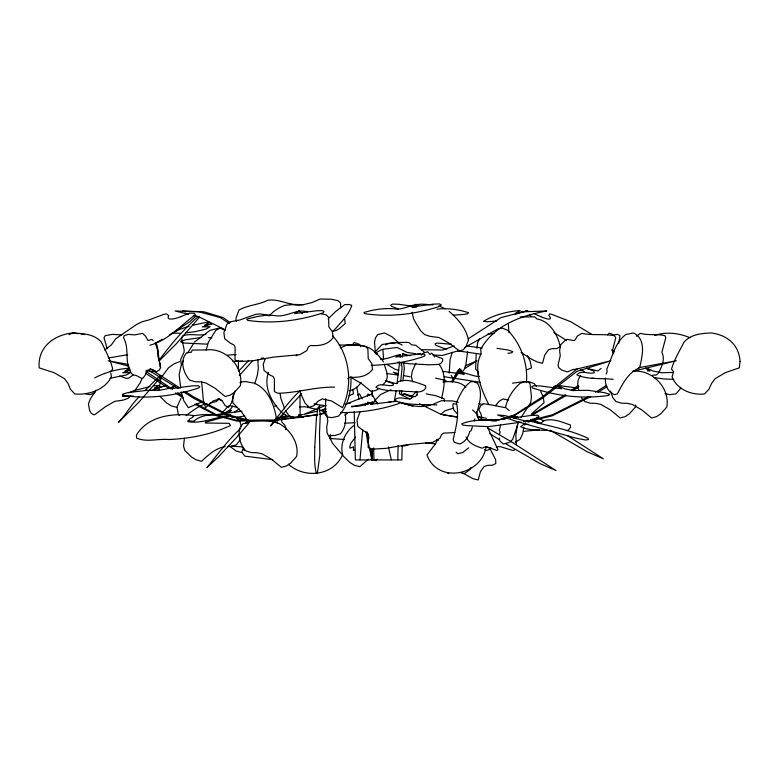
<?xml version="1.0" encoding="UTF-8"?>
<svg xmlns="http://www.w3.org/2000/svg" width="779" height="779" viewBox="0 0 779 779"><rect width="100%" height="100%" fill="white"/><g stroke="black" fill="none" stroke-linecap="round" stroke-linejoin="round"><path stroke-width="1.17" d="M372.245 449.074L372.245 459.922L355.37 459.922L354.221 411.711M372.284 390.396L372.391 396.316M365.984 431.8L371.924 459.922L371.973 449.006M372.187 395.683L372.206 390.834M367.357 441.839L367.454 432.199M367.746 404.476L367.766 402.071L371.973 404.467M397.806 459.922L398.098 445.452M158.838 389.909L161.107 377.688M402.198 445.452L401.828 459.922L373.949 459.922L373.638 447.867M449.162 373.131L450.106 359.538L452.239 352.303M299.973 395.05L300.129 414.847L297.607 417.154L294.647 417.622L289.204 416.132L285.708 410.903M476.164 354.114L475.638 369.188L478.14 371.602L478.51 376.851M238.481 370.843L238.423 360.891M526.409 382.645C528.181 363.812 520.956 343.948 507.869 330.403L502.426 328.144L497.976 328.865L464.703 347.502M243.593 448.003L243.447 449.697L244.918 450.486M359.976 459.922L362.741 429.755M399.793 390.396L399.442 393.901L409.988 399.082M400.747 381.048L402.052 368.194L401.38 362.576M401.798 390.396L401.399 393.901L403.59 394.856M402.87 381.048L404.34 368.194L403.58 362.576M397.076 383.599L399.598 361.933M400.163 357.113L400.445 354.708C396.112 354.757 386.9 359.674 380.347 359.168M476.923 348.194L477.683 342.273L479.845 338.846M401.107 365.546L401.428 363.141M402.217 357.113L402.529 354.708M523.78 427.32L522.806 433.416L520.041 439.337L515.221 442.229M394.262 401.536L396.17 390.815M635.781 404.963L635.401 407.125L629.481 413.707L625.264 416.58L620.191 417.963L610.171 409.744L600.872 404.418L595.692 403.327L590.239 403.21L584.649 401.506L581.387 397.689M285.562 414.292L285.085 416.989L281.706 417.914M441.635 398.244C444.234 387.144 446.727 374.163 439.113 364.358M160.026 366.782L160.338 365.098L159.422 361.699M467.614 351.582L465.823 365.098L463.924 370.083L461.996 371.904L460.915 369.723L459.678 368.964L457.565 370.911L453.865 378.156L453.154 378.38L451.022 375.312M184.399 438.226L183.542 446.094L184.789 450.428L191.566 457.01L196.211 459.873L201.566 461.256C208.353 454.994 215.764 447.993 225.228 446.62M285.581 429.687L285.981 427.905L284.452 424.643L281.842 422.13L281.706 417.612L283.546 413.941M365.283 405.684L365.828 403.327M367.464 396.258L368.009 393.901L369.733 395.547M240.156 437.74L239.338 440.982L236.397 444.809L230.827 446.503L227.468 446.571M485.999 447.321C481.266 475.472 437.545 484.275 426.989 454.946L435.636 443.582L437.623 439.346M618.711 343.305L619.967 335.72L617.533 334.376L613.482 334.882L609.733 333.285L608.866 333.354L607.756 334.892M233.603 393.629L232.765 396.803L232.785 402.762L241.841 412.364L248.365 421.731M500.576 425.052L499.31 430.544L500.108 431.839L499.407 434.448M476.407 413.805C479.484 404.019 483.097 392.83 477.546 383.18L473.019 381.603L470.633 381.856C463.622 386.647 459.766 395.148 456.397 402.762C459.406 415.129 456.007 427.369 453.183 439.337L454.206 442.229L459.688 443.991C464.917 442.17 468.422 437.097 469.62 431.839L471.12 430.544L472.386 427.087M505.483 407.388C507.655 397.952 512.923 389.471 520.265 383.18L525.844 381.603L528.152 381.856L529.963 383.58L531.473 396.803L530.655 402.762L521.024 417.573M206.143 349.946C225.52 347.278 243.983 366.705 240.38 385.683L234.469 392.265L230.253 395.128L225.18 396.511L215.16 388.302L205.86 382.976L200.68 381.876L195.217 381.759L189.638 380.064C183.454 373.102 179.277 360.268 186.872 352.712L191.41 352.215L192.179 350.053L206.143 349.946L208.47 342.03L215.793 330.403L219.941 328.144L225.443 330.062M474.245 420.981L474.869 418.946M235.044 391.107L231.402 402.967L228.588 407.31L225.238 405.723L222.443 401.292L219.493 398.926L213.154 400.932L205.568 407.69L203.426 400.796L201.586 381.496M254.694 383.862L257.255 375.566L258.355 368.486L257.8 359.81M268.492 372.372C263.312 386.647 271.423 402.217 281.638 412.169M680.651 387.29L680.009 389.218L675.87 393.96L669.56 394.651L665.062 393.561M360.034 411.828L357.006 420.202L357.814 426.366L363.589 430.884L367.006 432.54L368.214 434.857L368.155 447.526L371.573 449.171L386.082 448.373L406.619 444.721L432.812 442.336L439.931 438.265L441.469 434.672L443.65 433.124L454.819 432.588M518.726 421.731L512.67 439.337L509.933 442.229M524.588 425.091L525.397 422.851M265.249 358.895L263.224 364.27L264.032 370.444L269.807 374.962L273.225 376.608L274.432 378.925L274.374 391.603L277.791 393.249C296.906 392.957 315.329 386.783 334.581 387.153M142.109 378.331L140.249 382.684L134.718 390.834M606.159 374.086L607.221 371.602L606.724 369.188C612.275 357.425 614.816 342.711 625.761 334.551L633.424 332.945C646.765 339.284 642.237 356.49 639.559 367.873C627.962 372.469 622.83 383.823 617.309 393.96L614.368 394.651C607.747 391.934 604.816 384.845 605.439 378.049M480.964 419.423L481.743 417.612L480.984 413.941L478.803 409.851L480.624 405.762L483.077 403.697C490.663 404.525 498.248 406.502 505.892 407.709L509.193 410.679M470.828 467.527L469.912 469.62L465.238 473.067L462.989 473.632L460.691 472.658M183.318 360.862L181.088 365.857L179.112 374.572L180.621 387.26M415.928 363.063L412.286 371.223L411.331 376.676L412.792 381.924M658.479 373.131C661.663 366.743 665.432 359.343 661.877 352.303L665.792 337.794L665.003 335.72C656.97 333.655 648.508 335.652 640.348 333.354L636.531 336.216M318.981 407.807L319.945 405.762M180.981 398.244L176.969 407.125L178.177 413.707L179.326 415.626M187.729 352.916L193.883 343.023M451.392 381.768L459.678 368.964M452.395 382.07L459.532 371.398L461.372 370.376M95.944 390.201L89.926 399.734L88.455 404.058L89.663 410.64L91.377 413.513L94.405 414.895L105.506 406.687L114.737 401.351L123.014 400.143L127.853 398.439L130.346 396.151M490.079 448.003L488.891 449.697L486.515 450.486L484.431 449.756M339.323 345.029L352.274 345.039L354.124 342.546L359.674 344.425L360.492 346.713M161.789 376.763L168.663 367.61L174.272 363.725L179.637 361.622M580.706 375.712C577.142 379.529 577.19 385.43 578.778 390.123M531.015 415.178L533.245 412.364L544.044 402.762L543.265 396.803L540.675 391.506M374.903 400.328L380.746 394.398L390.98 389.734M399.958 402.256L398.955 403.483C380.386 409.91 360.21 412.792 340.52 412.519M355.604 437.019L350.92 443.173L349.771 446.718L349.995 448.198L353.559 446.805L353.413 450.486L354.591 449.697M495.473 405.723L499.144 401.292L503.02 398.926L508.21 400.172M159.598 359.547C170.942 344.318 183.591 329.283 198.236 316.498L223.33 328.865L224.556 330.53M245.375 423.27L248.004 420.124M402.422 395.703L404.097 393.736L413.746 396.56L415.411 396.589L416.892 394.778M270.829 425.285C280.761 413.298 288.756 401.302 300.412 390.347M252.815 360.589L239.28 375.605M215.579 414.837C222.2 414.038 229.318 412.276 232.843 405.995M333.246 331.367C339.741 323.168 348.758 315.68 351.748 305.358L349.099 304.521L344.834 304.618L335.992 311.172L328.134 318.864M301.619 393.853L281.794 415.207L270.196 426.035M361.183 382.635L357.493 386.744L353.267 389.617L349.216 390.717M382.82 384.884L386.511 380.775L387.28 376.442L386.705 371.895L384.242 364.153M468.627 447.867L462.93 452.375L457.857 453.758L456.143 452.258M296.205 355.837L296.984 354.99M138.974 397.027C130.823 404.914 126.549 414.077 118.457 422.345L138.506 402.626L161.214 376.617L161.01 375.78L150.22 368.964L146.919 370.911L145.254 375.04L142.976 378.156L141.642 378.38L135.916 375.312L132.858 374.962C123.16 364.533 130.259 349.576 123.588 337.794L124.065 335.72L128.223 334.376L134.796 334.882L142.557 333.354L145.605 336.216L148.02 340.589L151.866 339.362L153.268 340.686M238.997 370.814L248.744 360.414M222.044 412.86L228.598 405.878M145.352 390.133L158.341 377.25M411.75 396.365L416.522 391.399M374.787 352.137L382.226 344.425L397.173 342.546L406.346 342.312L409.199 342.653L411.536 344.815L415.811 345.311L424.818 352.556M345.019 415.441L347.522 412.841M240.419 428.538C227.468 440.778 217.857 454.108 206.932 467.604L218.539 456.776L236.154 437.934L248.17 423.98L249.689 421.877L249.484 421.04L228.695 415.918L194.059 398.507L183.143 391.662M268.901 315.992L273.887 311.347L279.943 307.452L284.841 305.358L293.615 304.521L303.654 304.618L311.97 302.554L320.237 299.019L331.445 299.224L338.222 300.762L340.54 303.041L340.715 307.763M377.192 459.133L375.585 460.632L370.229 459.25M158.935 361.203L176.463 343.588L199.171 317.579L198.966 316.732L193.289 315.368M219.688 398.449L216.367 401.506L209.522 403.269M657.758 373.735L656.337 374.962L652.315 375.312M440.826 414.379L445.16 410.708L453.563 408.167M196.055 315.982L189.735 321.717L174.194 331.981M368.36 459.23L359.83 466.689L354.464 465.316L349.829 462.444L343.052 455.861C339.167 444.624 345.136 431.615 354.494 425.013M421.137 355.156L423.737 353.023L427.574 351.757L429.969 354.445L431.712 353.15L434.516 356.86M159.198 390.318L159.656 389.695L151.934 390.406L156.131 388.4L166.813 385.478L155.167 388.302L154.242 388.322L159.082 385.439L153.59 385.878M510.235 418.06L541.999 398.507L576.859 371.398L610.814 360.784L577.142 368.964L542.535 396.754L514.929 414.691L498.297 420.134L478.842 420.008M186.162 415.46C192.179 411.088 198.265 406.18 205.383 403.873M194.497 342.03L209.989 330.403L218.772 328.144L222.356 328.504M104.717 350.053L111.329 344.912L115.73 338.748L137.007 324.21L142.226 321.717L149.042 319.906L163.843 314.346L166.502 313.898L168.731 315.612A22.932 5.511 -29 0 0 180.835 316.654M133.014 375.04L128.662 378.156L126.412 378.38L119.625 376.023M565.437 394.651L531.434 414.691M571.28 390.464L578.106 385.566M347.687 378.75L349.868 377.202C358.359 377.776 367.113 376.773 372.518 369.334L371.749 363.462L368.224 358.564L367.873 348.836L365.555 346.548L358.778 345.019L347.57 344.815L340.335 347.911M385.634 344.961L387.893 343.393L397.173 342.546L402.159 345.039M566.401 395.381L532.739 414.759M573.023 390.785L578.807 386.764M193.426 421.517C203.514 412.412 218.139 414.847 230.613 414.798L231.636 416.96L236.358 417.456L239.796 421.351L241.519 426.873M234.528 412.169L239.211 408.926M123.958 395.235L122.449 396.268L133.423 396.112M378.915 388.507L376.384 390.221L371.31 391.603L361.29 383.395L351.991 378.068M110.238 371.602L112.731 369.188C110.55 359.674 105.574 351.056 101.494 342.273C94.356 333.831 82.925 333.578 72.759 332.945C53.809 334.766 37.334 347.522 39.193 367.873L53.878 372.596L64.53 378.682L68.036 383.434L70.373 389.218L74.823 393.96C88.436 395.304 104.892 389.851 111.416 376.851L110.793 372.985M468.286 338.758L501.004 317.628L527.88 310.548L522.991 311.989M465.053 368.331L477.06 360.784L465.199 365.896M595.419 392.304L606.568 385.313M169.267 335.048L172.266 333.198M357.532 395.148L359.547 393.901L362.167 398.955M590.716 396.638L551.863 415.918L530.382 421.04L526.76 420.972M597.883 392.275L607.055 386.705M159.705 375.877L161.01 375.78L180.231 388.234M248.754 420.806L245.901 423.25M155.225 343.266L162.266 339.313M566.878 430.729L568.728 429.687L570.569 427.233L570.462 425.032C562.01 422.13 552.058 417.563 543.177 420.972C542.155 421.906 541.804 423.474 540.032 422.754L530.217 420.095L537.685 422.851M553.655 386.725L555.485 385.722L561.532 385.878L577.21 388.03M375.283 353.101L382.226 349.352L397.173 347.473L407.135 352.449L415.45 353.695M239.942 382.713L241.636 381.856L245.521 381.603L254.451 383.18C270.216 390.386 274.812 407.417 277.324 423.016M588.32 396.754L552.749 414.691L531.317 420.134M94.668 377.922C105.438 372.216 117.726 368.993 129.791 368.116L124.961 371.008L129.966 369.976M654.574 335.525C666.123 331.455 678.889 333.022 690.058 337.765M503.127 419.336C506.214 419.083 512.631 414.594 514.237 415.918L509.787 417.281M415.334 354.64L420.124 353.481M601.067 368.448L597.941 370.979L586.46 368.301L593.919 371.057L594.27 372.722C588.758 374.689 581.144 369.373 576.908 374.913C588.087 379.87 601.213 377.912 613.161 379.334M68.99 334.688L72.953 332.945L78.708 333.753M433.085 404.272L441.352 400.737L452.56 400.942L458.198 402.217M324.755 408.965L322.672 409.842L323.519 410.971L326.352 411.448M128.856 392.772L134.134 390.571L150.152 386.53M325.788 405.323L303.683 414.467L316.985 411.234M349.011 395.732L353.432 393.901L352.868 389.227M180.835 316.654L189.531 313.119L194.351 313.314L195.295 314.852C180.689 325.301 167.962 340.511 149.948 345.194M526.984 369.723L531.57 367.873L530.187 361.407L527.471 355.721M95.135 392.694L90.208 394.651L85.817 393.96M326.323 411.838L319.653 414.467L326.08 413.016M345.224 404.398L371.904 393.901L377.552 403.999M203.27 401.36L188.362 407.69L183.834 400.796L181.176 391.866M496.33 447.37L498.404 446.581L500.79 446.805L512.913 450.486L514.987 449.697M515.192 314.219L521.833 312.282M454.284 345.876L442.862 350.024L421.381 349.674M376.004 354.046L377.581 353.442L376.627 353.637M152.85 371.544L154.953 370.814M413.045 307.277L416.609 306.78L416.502 304.618C412.169 304.667 402.957 309.584 396.404 309.078C385.595 307.676 374.329 309.292 363.949 312.525L364.796 313.655C389.997 317.52 416.229 314.112 440.232 306.166L441.235 304.949L439.599 303.937L433.65 304.102L411.799 306.965C417.914 302.525 425.85 304.667 432.881 304.94M499.271 438.041L500.011 441.089L503.263 443.991L508.862 442.589M274.451 406.18L276.681 405.489M409.296 444.527L404.846 445.88L401.487 445.948M459.503 350.414L442.16 355.506L433.309 354.942M189.073 326.197L179.189 329.624L172.782 333.12L180.338 333.246M192.53 325.271L207.399 322.126L209.415 322.282L204.575 325.174L211.869 323.597M212.268 323.772L202.316 326.917L210.096 326.713L206.046 329.108L194.409 331.835L186.035 332.769M130.327 370.2L122.702 372.752L130.482 372.547L126.432 374.942L109.839 378.312M319.302 410.66L326.235 408.936M345.895 404.067L350.521 402.928M431.001 404.788C420.436 408.702 409.627 405.148 399.315 402.548M127.659 354.718L108.262 357.989M351.602 406.989L375.575 401.458L370.522 404.282L397.134 401.282M228.432 411.039L231.519 410.426L226.465 413.25L241.841 411.195M638.663 367.688L676.308 360.784L632.548 371.398C651.926 368.72 670.388 388.156 666.785 407.125L660.874 413.707L656.658 416.58L651.585 417.963L641.565 409.744L632.266 404.418L627.085 403.327L621.623 403.21L616.043 401.506L612.781 397.689L610.541 391.204M506.418 418.362C491.705 422.014 476.105 417.671 461.684 423.825L462.531 424.954L466.3 425.597L488.452 426.639L521.268 422.14M237.108 417.32L244.752 415.918M523.449 421.741L530.002 420.543L537.968 417.466L538.971 416.249L537.335 415.236L531.385 415.402L513.419 417.933M507.85 353.364L511.803 352.731L512.845 351.602L507.957 349.995L497.031 348.359M443.066 382.012L445.043 381.691L446.085 380.561L435.529 378.097M577.142 368.964L572.429 369.723L567.385 371.904L561.756 370.083L558.699 367.62L558.066 365.098L560.237 355.74L559.634 350.54L560.656 344.815L564.941 340.686L567.063 339.362L574.026 340.589L575.506 339.42L577.161 336.216L581.747 333.354C592.595 335.642 603.667 333.665 614.417 335.72L615.751 337.794L612.664 349.907L612.722 352.303L613.609 353.685M539.321 429.872L523.916 431.284M261.121 358.301L263.506 357.921M192.462 415.879L202.336 414.642L214.517 415.022M205.997 334.24C198.353 336.187 190.534 333.178 183.016 335.72L181.624 337.794L184.185 349.907L184.039 352.303L180.65 359.538L181.478 365.555M275.727 418.469L290.07 416.414M512.426 383.18L524.14 381.603L529.379 381.856L534.141 383.58L536.322 386.218M487.42 334.259L494.071 333.383M275.961 418.031L290.178 416.21M201.128 337.492L185.684 339.741L180.66 341.338L181.507 342.468L185.275 343.111L207.428 344.152M227.643 355.088L236.086 354.591M443.894 381.963C451.479 381.116 460.185 381.457 465.9 387.182M332.594 330.978L335.934 330.647L339.225 328.757L345.194 323.538L344.425 317.666M388.76 401.974L390.99 401.74M520.284 316.946L534.628 316.829L536.965 319.001C549.497 320.753 558.309 335.291 560.15 346.85L556.693 348.544L552.107 348.661L548.533 349.761L544.716 355.088L542.525 363.296L537.111 361.914L531.268 359.051L521.093 352.468M496.759 320.987L487.644 321.746L483.516 321.337C494.431 314.648 507.528 311.542 520.138 310.5L515.309 313.392L522.602 311.814L546.692 310.987C521.122 315.563 494.003 325.34 480.721 349.245L481.081 353.929C472.658 368.837 481.743 390.834 488.871 404.7M303.654 417.154L297.87 417.622L287.247 416.132L282.446 413.016M314.327 404.116L316.693 403.95M453.261 315.154L463.573 314.453L467.527 313.82L468.568 312.691C458.471 309.497 447.448 307.861 436.912 309.195M242.639 361.037L232.97 361.446M299.603 407.018L305.008 406.716L317.082 409.442M435.578 443.835L425.529 442.871M673.494 372.42L661.926 372.752L653.162 371.086L648.323 368.779L645.255 368.165L649.998 370.979L647.222 370.843M344.649 423.172L355.068 422.724M482.172 348.067L467.955 346.139M121.933 334.912L112.283 334.376L105.155 335.72L103.987 337.794L107.2 348.807M289.739 304.423L299.623 304.618M248.54 420.796L236.865 421.04L217.068 415.918L194.721 404.126M249.484 421.04L275.23 420.524L317.92 414.701L274.364 419.998L248.579 420.134L227.828 414.691L206.308 403.483M329.235 435.627L334.834 435.51L340.404 433.806C345.087 428.538 346.48 420.524 345.175 413.698M247.693 420.066L235.998 420.134L216.241 414.691L196.142 403.697M371.262 365.439C389.091 364.533 407.378 362.41 424.175 356.256L425.168 355.039L423.533 354.036L417.593 354.192L395.732 357.055L400.445 354.708L400.708 356.957M436.834 404.924C422.754 404.165 407.612 405.684 394.378 400.513C398.614 394.982 406.229 400.299 411.74 398.332L411.4 396.657L403.931 393.901L412.938 397.329M673.728 379.363L663.903 378.954L653.795 377.542M303.654 304.618C291.161 306.955 280.021 298.367 267.655 300.256C258.531 305.027 247.605 305.037 238.919 310.11L235.891 318.484L236.3 321.561M491.5 420.894L496.359 421.011M208.314 337.687L211.917 337.843M351.524 406.239C358.671 406.55 366.091 405.382 372.489 402.071L372.547 404.476M528.113 424.282L523.848 424.321L520.674 426.717C530.061 431.303 541.454 429.521 551.571 430.855M148.01 390.23L127.464 392.704L122.439 394.31L123.286 395.44C148.487 399.296 174.72 395.888 198.723 387.952L199.726 386.725L198.09 385.722L192.14 385.878L170.289 388.74L175.343 385.926L167.173 388.848L158.341 390.513L148.935 390.269M480.818 354.143L457.848 350.891M480.302 382.323L444.196 376.715M187.671 420.884L194.322 421.351M352.274 345.039L358.077 345.457M360.395 345.633C370.658 345.759 377.961 354.328 383.541 361.943M329.673 438.431L344.493 439.531M325.982 405.703L314.19 404.194M591.962 378.156L594.328 378.38M307.549 311.814C296.039 308.387 286.107 317.949 274.422 315.553C265.288 314.482 255.561 316.625 246.777 319.205L247.625 320.335C272.816 324.191 299.058 320.782 323.061 312.846L324.054 311.619L322.428 310.617L316.478 310.772L294.618 313.635L299.681 310.821L298.6 310.987L302.573 313.538M479.679 376.325C476.904 378.273 448.217 366.266 464.274 374.212L442.375 371.349M477.449 416.794L483.369 417.486M231.217 446.153L242.551 446.912L243.252 448.47L241.743 452.054L244.801 456.134L272.728 459.688M451.547 344.25L436.844 343.013L435.013 344.016L435.851 345.243L443.514 348.31L447.097 348.973M478.257 417.154L486.378 418.226M81.006 334.064L84.453 334.551M457.838 416.999L442.715 414.701L457.536 417.223M387.124 373.569L398.03 375.001L393.298 372.177L398.098 373.628M426.23 393.872L435.919 395.761L444.176 398.829L444.283 401.029M416.59 306.799L398.614 304.268L392.567 304.102L390.737 305.115L391.574 306.332L398.147 308.961M409.968 376.773L403.434 375.556M270.245 315.612L260.098 313.898L255.639 314.346L240.175 319.906L230.73 321.717L226.913 324.21L223.885 332.575L224.683 338.748L230.457 343.266L233.885 344.912L235.092 347.23L235.034 359.908L238.452 361.553L252.951 360.755L273.497 357.094L299.681 354.718L306.799 350.638L308.348 347.054L310.529 345.496C319.02 346.08 327.774 345.078 333.178 337.638L332.409 331.766L328.874 326.868L328.534 317.141L326.206 314.852L320.558 313.577M397.417 362.177L409.55 363.754L429.063 364.806L439.025 364.397L440.875 363.365L442.715 360.901L442.608 358.7L434.361 355.623M128.506 364.406L108.203 360.784L129.1 366.218M436.464 439.784L438.538 440.223M418.839 304.92L415.772 304.307L416.064 304.784M229.98 405.723L237.059 407.31M146.121 370.376L150.571 371.398L178.216 388.565M188.742 314.268L175.119 310.987L198.966 311.814L220.34 317.628L229.445 323.567M486.145 446.961L491.159 448.198M176.804 407.349L171.448 405.966L166.803 403.103L160.026 396.521M241.743 452.55L236.378 451.168L229.201 445.831M398.741 370.288L395.255 369.382L386.812 364.368M185.889 311.892L182.5 310.987L203.981 311.814L223.242 317.628L229.971 322.496M150.22 368.964L153.035 369.723L156.248 371.904L159.237 370.083L160.659 367.62C158.712 359.645 158.673 350.579 155.099 343.159M319.429 410.075L321.766 410.708L325.826 413.766M409.861 355.682L402.363 353.763L407.592 355.789M402.461 403.094L412.919 406.171M580.238 369.937L583.344 370.911L584.902 372.566M479.017 403.503L482.951 404.798M518.093 417.193L513.974 415.928L518.639 417.748M527.013 420.329C547.316 425.714 568.485 429.2 588.038 438.256L588.573 439.531L585.613 440.008L575.613 438.08L516.302 421.371L497.606 414.973L504.85 415.577L529.233 422.014L527.996 421.098M456.484 404.145L453.212 403.697L452.774 405.762L453.806 409.851L457.37 413.941M217.808 398.926L221.976 400.503M438.84 305.777L445.043 308.747M533.819 313.557L540.792 316.654M148.838 370.6L151.788 371.904M447.565 473.067L448.811 473.632M419.482 403.746L441.323 414.467M536.673 417.116L543.732 420.913M204.156 402.353L193.387 396.754L185.295 391.506M566.255 340.248L553.801 332.419M531.56 414.301L533.605 415.431M487.401 427.768L510.966 441.566L556.021 470.535L540.227 463.7L505.649 443.689M532.709 419.063L538.698 422.822M489.475 433.348L499.115 439.522M550.081 430.144L587.454 451.917L603.248 458.753L567.969 435.948M145.498 373.209L168.994 388.565M462.872 473.096L472.785 478.598L478.199 479.981L480.39 471.772L484.207 466.446L487.79 465.345L492.367 465.229L495.824 463.534L495.639 459.707L489.504 447.769M175.577 392.898L183.143 397.884M146.072 371.437L172.51 389.305M611.486 349.898L614.475 351.904M177.485 392.694L182.452 396.073M592.215 334.639L570.773 321.717L551.707 314.346L549.584 313.898L548.864 315.612A22.932 3.914 30.5 0 1 540.792 316.654M288.415 464.226C304.735 478.958 333.11 475.988 342.507 454.946L332.76 443.582L327.092 432.988L326.703 427.048L327.823 420.777L326.644 414.379M472.532 409.939L476.144 413.191L478.15 418.362L479.552 419.618M529.603 314.852L531.375 316.381M374.923 400.484L378.38 403.775M155.167 343.159L156.881 344.815L158.137 350.54L157.816 355.74L159.111 360.56M449.152 311.347C457.857 318.971 466.446 328.446 468.442 340.248L465.842 346.83L463.349 349.703L459.649 351.086L448.577 342.867L439.093 337.541L429.92 336.333L424.73 334.629L420.738 330.812L415.976 323.246L413.6 318.864L412.081 312.291M332.565 335.768C349.829 354.669 353.354 384.68 342.517 407.69L331.494 400.932L322.272 398.926L317.978 401.292L313.908 405.723L309.049 407.31L304.949 402.967L299.652 391.107M398.575 342.789L392.149 336.859L384.622 332.945L377.727 334.551L375.439 337.979L374.524 342.273L375.381 352.936M466.202 437.019C468.802 443.592 475.959 446.192 482.152 448.198L485.853 446.581L497.109 450.486L497.995 449.697L487.333 426.911M476.505 411.75L478.189 416.989L481.227 417.914L482.074 420.533M284.656 408.79L280.791 398.244L280.099 393.512M388.448 446.951L391.331 459.922M359.051 398.994L356.733 387.212M516.331 444.098L515.825 435.432L517.353 425.052M368.253 433.913L368.915 438.635M370.259 448.1L371.924 459.922M416.979 391.428L417.262 395.05M325.739 398.663L325.271 414.847L328.319 417.154L331.893 417.622L338.466 416.132C348.232 405.83 351.543 390.6 350.93 376.754M330.354 434.604L330.686 439.337M508.327 323.558L508.911 332.516M382.898 349.372L383.56 359.45M307.744 405.469L307.841 407.66M314.735 447.321C314.804 455.881 313.937 464.761 316.362 473.067L316.887 473.632L317.472 472.658L319.848 454.946L319.517 432.988L320.276 414.379L318.815 406.716L317.783 408.293L316.41 417.914L314.735 447.321M239.143 430.787C238.578 437.886 240.857 445.724 245.843 450.895L251.432 452.599L256.885 452.706L262.065 453.806L271.374 459.133L281.394 467.351L286.458 465.969L290.684 463.096L296.595 456.513C299.37 443.397 290.499 430.086 279.388 423.718C269.738 419.628 258.657 420.718 248.394 420.884L247.625 423.046L243.077 423.542L240.146 427.447L239.143 430.787M740.05 361.407L739.32 367.873L725.434 372.596L715.151 378.682L711.558 383.434L708.948 389.218L704.479 393.96C692.015 395.479 676.708 389.49 672.102 376.851L673.601 371.602L671.488 369.188C674.234 359.664 679.483 351.066 683.933 342.273C690.652 334.22 701.373 333.451 711.12 332.945C727.05 334.892 739.067 344.727 740.05 361.407M205.49 422.189L205.276 423.007L229.114 423.318L230.457 425.5C211.255 434.585 189.842 438.626 168.722 439.531C158.215 438.519 146.481 442.501 136.588 438.08L136.452 435.072C148.244 415.606 173.425 412.831 193.952 415.577L192.841 417.242L189.696 418.917L188.07 421.673C201.927 424.039 215.082 416.95 228.695 415.918L205.49 422.189M393.463 384.641L393.22 385.167C387.708 387.134 380.103 381.817 375.868 387.358C385.254 391.944 396.647 390.162 406.765 391.496C412.899 390.97 422.014 394.495 425.762 387.874L425.655 385.673C417.203 382.771 407.261 378.204 398.381 381.613C397.348 382.547 396.998 384.115 395.235 383.395L385.41 380.746L392.879 383.502L393.463 384.641M609.577 394.31L608.535 395.44C583.179 399.189 556.693 396.17 532.583 387.952L531.745 386.725L533.576 385.722L539.623 385.878L561.523 388.74L556.781 385.926L559.848 386.54L564.687 388.848L573.461 390.513L588.038 390.308L604.689 392.704L609.577 394.31M302.028 414.701L298.445 415.217L302.028 414.701"/></g></svg>
